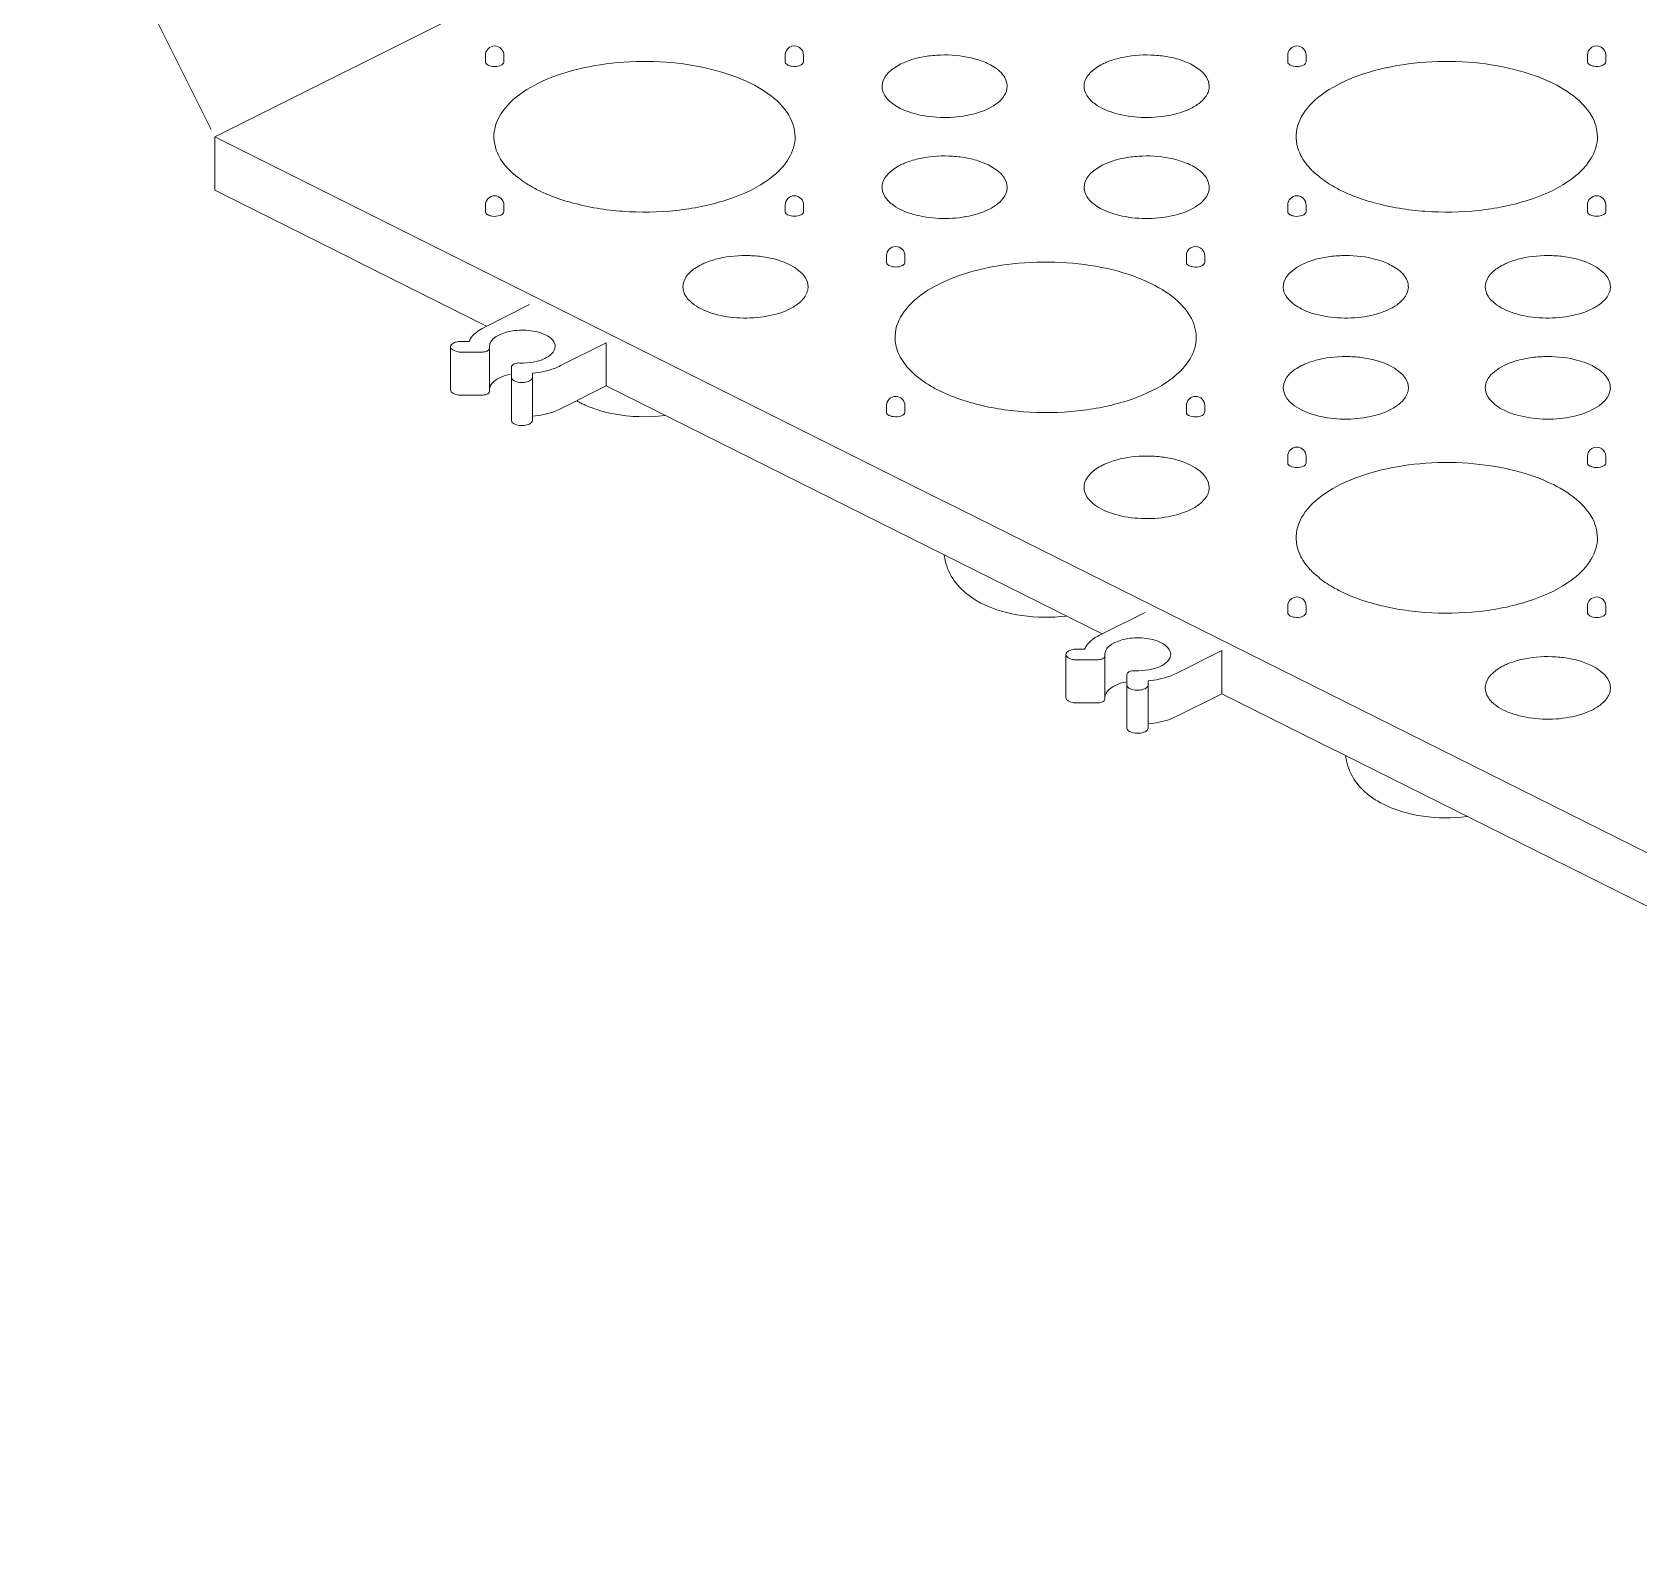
# Model space of a CAD drawing. Header units: millimetres. Extents: x 438 to 4638, y 478 to 3448.
# Drawn here: x 2770.9 to 2893.2, y 2399.2 to 2515.1 of the extents above; entities that cross this region are included whole.
import ezdxf

# ---------------------------------------------------------------- set-up
doc = ezdxf.new("R2010")
doc.units = ezdxf.units.MM

msp = doc.modelspace()

# ---------------------------------------------------------------- linework, layer by layer
at = {"lineweight": 5}
for p, q in [((2784.83, 2507.13), (3000.62, 2615.03)), ((2784.55, 2507.69), (2770.93, 2534.93)), ((2805.41, 2512.84), (2805.41, 2513.34)), ((2806.82, 2512.84), (2806.82, 2513.34)), ((2828.22, 2512.84), (2828.22, 2513.34)), ((2829.62, 2512.84), (2829.62, 2513.34)), ((2866.45, 2512.84), (2866.45, 2513.34)), ((2867.85, 2512.84), (2867.85, 2513.34)), ((2889.25, 2512.84), (2889.25, 2513.34)), ((2890.66, 2512.84), (2890.66, 2513.34)), ((2784.83, 2503.06), (2784.83, 2507.13)), ((3000.62, 2399.24), (2784.83, 2507.13)), ((2805.51, 2492.73), (2784.83, 2503.06)), ((2805.41, 2501.43), (2805.41, 2501.94)), ((2806.82, 2501.43), (2806.82, 2501.94)), ((2828.22, 2501.43), (2828.22, 2501.94)), ((2829.62, 2501.43), (2829.62, 2501.94)), ((2866.45, 2501.43), (2866.45, 2501.94)), ((2867.85, 2501.43), (2867.85, 2501.94)), ((2889.25, 2501.43), (2889.25, 2501.94)), ((2890.66, 2501.43), (2890.66, 2501.94)), ((2835.93, 2497.58), (2835.93, 2498.08)), ((2837.33, 2497.58), (2837.33, 2498.08)), ((2858.74, 2497.58), (2858.74, 2498.08)), ((2860.14, 2497.58), (2860.14, 2498.08)), ((2805.31, 2492.63), (2808.78, 2494.37)), ((2802.76, 2491.16), (2802.76, 2487.88)), ((2803.57, 2491.56), (2804.18, 2491.56)), ((2805.72, 2491.17), (2805.73, 2491.08)), ((2814.61, 2491.45), (2811.14, 2489.72)), ((2814.61, 2488.18), (2814.61, 2491.45)), ((2805.12, 2490.75), (2803.57, 2490.75)), ((2805.73, 2491.08), (2805.73, 2487.8)), ((2807.39, 2485.57), (2807.39, 2489.62)), ((2809, 2489.15), (2809, 2485.57)), ((2805.12, 2487.48), (2803.57, 2487.48)), ((2814.61, 2488.18), (2811.14, 2486.44)), ((2852.33, 2469.31), (2814.61, 2488.18)), ((2835.93, 2486.18), (2835.93, 2486.68)), ((2837.33, 2486.18), (2837.33, 2486.68)), ((2858.74, 2486.18), (2858.74, 2486.68)), ((2860.14, 2486.18), (2860.14, 2486.68)), ((2866.45, 2482.32), (2866.45, 2482.82)), ((2867.85, 2482.32), (2867.85, 2482.82)), ((2889.25, 2482.32), (2889.25, 2482.82)), ((2890.66, 2482.32), (2890.66, 2482.82)), ((2840.4, 2474.91), (2840.32, 2475.32)), ((2852.13, 2469.22), (2855.61, 2470.95)), ((2866.45, 2470.92), (2866.45, 2471.42)), ((2867.85, 2470.92), (2867.85, 2471.42)), ((2889.25, 2470.92), (2889.25, 2471.42)), ((2890.66, 2470.92), (2890.66, 2471.42)), ((2850.39, 2468.15), (2851, 2468.15)), ((2861.44, 2468.04), (2857.96, 2466.3)), ((2861.44, 2464.76), (2861.44, 2468.04)), ((2849.58, 2467.75), (2849.58, 2464.47)), ((2851.94, 2467.34), (2850.39, 2467.34)), ((2852.55, 2467.76), (2852.55, 2467.67)), ((2852.55, 2467.67), (2852.55, 2464.39)), ((2854.21, 2462.15), (2854.21, 2466.21)), ((2855.83, 2465.74), (2855.83, 2462.15)), ((2861.44, 2464.76), (2857.96, 2463.03)), ((2920.74, 2435.11), (2861.44, 2464.76)), ((2851.94, 2464.06), (2850.39, 2464.06)), ((2870.92, 2459.66), (2870.84, 2460.06))]:
    msp.add_line(p, q, dxfattribs=at)
for centre, radius, start, end in [((2806.12, 2513.34), 0.702, 0, 180), ((2828.92, 2513.34), 0.702, 61.6044, 180), ((2828.92, 2513.34), 0.702, 0, 59.7375), ((2867.15, 2513.34), 0.702, 0, 180), ((2889.95, 2513.34), 0.702, 61.6044, 180), ((2889.95, 2513.34), 0.702, 0, 59.7375), ((2836.79, 2510.98), 1.2, 179.9791, 189.9082), ((2843.91, 2510.98), 1.2, 359.9791, 9.9082), ((2812.05, 2509.42), 6.81, 227.8363, 232.082), ((2859.28, 2503.29), 1.2, 359.9791, 9.9082), ((2873.09, 2509.42), 6.81, 227.8363, 232.082), ((2806.12, 2501.94), 0.702, 0, 180), ((2814.92, 2514.12), 12.34, 243.5059, 247.9284), ((2828.92, 2501.94), 0.702, 0, 180), ((2852.16, 2503.29), 1.2, 179.9791, 189.9082), ((2867.15, 2501.94), 0.702, 0, 180), ((2875.95, 2514.12), 12.34, 243.5059, 247.9284), ((2889.95, 2501.94), 0.702, 0, 180), ((2836.63, 2498.08), 0.702, 0, 180), ((2859.44, 2498.08), 0.702, 61.6044, 180), ((2859.44, 2498.08), 0.702, 0, 59.7375), ((2867.31, 2495.72), 1.2, 179.9791, 189.9082), ((2874.42, 2495.72), 1.2, 359.9791, 9.9082), ((2842.57, 2494.16), 6.81, 227.8363, 232.082), ((2845.43, 2498.87), 12.34, 243.5059, 247.9284), ((2882.68, 2488.03), 1.2, 179.9791, 189.9082), ((2889.79, 2488.04), 1.2, 359.9791, 9.9082), ((2816.04, 2493.53), 7.46, 240.5551, 243.4586), ((2836.63, 2486.68), 0.702, 0, 180), ((2859.44, 2486.68), 0.702, 0, 180), ((2867.15, 2482.82), 0.702, 0, 180), ((2889.95, 2482.82), 0.702, 61.6044, 180), ((2889.95, 2482.82), 0.702, 0, 59.7375), ((2873.09, 2478.91), 6.81, 227.8363, 232.082), ((2867.15, 2471.42), 0.702, 0, 180), ((2875.95, 2483.61), 12.34, 243.5059, 247.9284), ((2889.95, 2471.42), 0.702, 0, 180)]:
    msp.add_arc(centre, radius, start, end, dxfattribs=at)
for points, knots in [([(2835.59, 2510.98), (2835.59, 2511.97), (2837.23, 2512.91), (2838.88, 2513.26), (2840.43, 2513.42), (2841.6, 2513.31), (2842.36, 2513.13)], [0, 0, 0, 0, 0.392375, 0.538072, 0.692789, 1, 1, 1, 1]), ([(2842.36, 2513.13), (2842.49, 2513.11), (2842.95, 2512.99), (2843.4, 2512.82), (2843.72, 2512.66)], [0, 0, 0, 0, 0.265295, 1, 1, 1, 1]), ([(2852.35, 2512.66), (2852.45, 2512.71), (2852.89, 2512.91), (2853.35, 2513.05), (2853.71, 2513.13)], [0, 0, 0, 0, 0.233733, 1, 1, 1, 1]), ([(2853.71, 2513.13), (2854.47, 2513.31), (2855.64, 2513.42), (2857.19, 2513.26), (2858.84, 2512.91), (2860.48, 2511.97), (2860.48, 2510.98)], [0, 0, 0, 0, 0.307211, 0.461928, 0.607625, 1, 1, 1, 1]), ([(2805.44, 2512.74), (2805.47, 2512.69), (2805.53, 2512.64), (2805.6, 2512.6), (2805.62, 2512.59)], [0, 0, 0, 0, 0.712516, 1, 1, 1, 1]), ([(2805.62, 2512.59), (2805.77, 2512.51), (2806.12, 2512.46), (2806.46, 2512.51), (2806.61, 2512.59)], [0, 0, 0, 0, 0.499885, 1, 1, 1, 1]), ([(2806.33, 2505.9), (2806.08, 2506.47), (2805.91, 2507.85), (2807.1, 2509.76), (2809.23, 2511.23), (2812.12, 2512.3), (2815.52, 2512.87), (2819.11, 2512.91), (2822.54, 2512.39), (2824.68, 2511.66), (2825.62, 2511.19)], [0, 0, 0, 0, 0.078775, 0.164918, 0.273604, 0.406369, 0.556496, 0.713298, 0.864779, 1, 1, 1, 1]), ([(2806.61, 2512.59), (2806.64, 2512.6), (2806.74, 2512.66), (2806.82, 2512.76), (2806.82, 2512.84)], [0, 0, 0, 0, 0.307677, 1, 1, 1, 1]), ([(2828.24, 2512.74), (2828.27, 2512.69), (2828.33, 2512.64), (2828.4, 2512.6), (2828.42, 2512.59)], [0, 0, 0, 0, 0.714475, 1, 1, 1, 1]), ([(2828.74, 2512.5), (2828.94, 2512.47), (2829.26, 2512.47), (2829.62, 2512.71), (2829.62, 2512.84)], [0, 0, 0, 0, 0.61016, 1, 1, 1, 1]), ([(2844.2, 2512.38), (2844.32, 2512.3), (2844.72, 2511.99), (2845.03, 2511.54), (2845.09, 2511.18)], [0, 0, 0, 0, 0.290409, 1, 1, 1, 1]), ([(2850.96, 2510.98), (2850.96, 2511.23), (2851.17, 2511.81), (2851.61, 2512.2), (2851.87, 2512.38)], [0, 0, 0, 0, 0.448376, 1, 1, 1, 1]), ([(2866.47, 2512.74), (2866.5, 2512.69), (2866.56, 2512.64), (2866.63, 2512.6), (2866.65, 2512.59)], [0, 0, 0, 0, 0.712516, 1, 1, 1, 1]), ([(2866.65, 2512.59), (2866.8, 2512.51), (2867.15, 2512.46), (2867.49, 2512.51), (2867.65, 2512.59)], [0, 0, 0, 0, 0.499885, 1, 1, 1, 1]), ([(2867.36, 2505.9), (2867.11, 2506.47), (2866.94, 2507.85), (2868.13, 2509.76), (2870.27, 2511.23), (2873.15, 2512.3), (2876.55, 2512.87), (2880.14, 2512.91), (2883.58, 2512.39), (2885.71, 2511.66), (2886.66, 2511.19)], [0, 0, 0, 0, 0.078775, 0.164918, 0.273604, 0.406369, 0.556496, 0.713298, 0.864779, 1, 1, 1, 1]), ([(2867.65, 2512.59), (2867.68, 2512.6), (2867.77, 2512.66), (2867.85, 2512.76), (2867.85, 2512.84)], [0, 0, 0, 0, 0.307677, 1, 1, 1, 1]), ([(2889.28, 2512.74), (2889.3, 2512.69), (2889.37, 2512.64), (2889.44, 2512.6), (2889.46, 2512.59)], [0, 0, 0, 0, 0.714475, 1, 1, 1, 1]), ([(2889.77, 2512.5), (2889.97, 2512.47), (2890.3, 2512.47), (2890.66, 2512.71), (2890.66, 2512.84)], [0, 0, 0, 0, 0.61016, 1, 1, 1, 1]), ([(2825.62, 2511.19), (2826.32, 2510.84), (2827.54, 2510.07), (2828.82, 2508.51), (2829.12, 2506.67), (2828.61, 2505.6), (2828.26, 2505.14)], [0, 0, 0, 0, 0.307753, 0.557418, 0.772592, 1, 1, 1, 1]), ([(2836.98, 2509.29), (2836.8, 2509.39), (2836.21, 2509.72), (2835.69, 2510.3), (2835.61, 2510.77)], [0, 0, 0, 0, 0.301911, 1, 1, 1, 1]), ([(2845.11, 2510.98), (2845.11, 2510.73), (2844.92, 2510.17), (2844.5, 2509.79), (2844.25, 2509.61)], [0, 0, 0, 0, 0.450829, 1, 1, 1, 1]), ([(2851.82, 2509.61), (2851.57, 2509.79), (2851.15, 2510.17), (2850.96, 2510.73), (2850.96, 2510.98)], [0, 0, 0, 0, 0.549171, 1, 1, 1, 1]), ([(2860.48, 2510.98), (2860.48, 2510.89), (2860.44, 2510.52), (2860.23, 2510.18), (2860.03, 2509.97)], [0, 0, 0, 0, 0.233438, 1, 1, 1, 1]), ([(2886.66, 2511.19), (2887.36, 2510.84), (2888.57, 2510.07), (2889.86, 2508.51), (2890.16, 2506.67), (2889.64, 2505.6), (2889.29, 2505.14)], [0, 0, 0, 0, 0.307753, 0.557418, 0.772592, 1, 1, 1, 1]), ([(2844.25, 2509.61), (2843.8, 2509.29), (2842.64, 2508.81), (2840.75, 2508.54), (2838.79, 2508.66), (2837.53, 2509.02), (2836.98, 2509.29)], [0, 0, 0, 0, 0.22187, 0.48602, 0.757803, 1, 1, 1, 1]), ([(2859.09, 2509.29), (2858.54, 2509.02), (2857.28, 2508.66), (2855.32, 2508.54), (2853.43, 2508.81), (2852.27, 2509.29), (2851.82, 2509.61)], [0, 0, 0, 0, 0.242197, 0.51398, 0.77813, 1, 1, 1, 1]), ([(2860.03, 2509.97), (2859.97, 2509.91), (2859.69, 2509.64), (2859.35, 2509.43), (2859.09, 2509.29)], [0, 0, 0, 0, 0.227969, 1, 1, 1, 1]), ([(2807.48, 2504.37), (2807.35, 2504.49), (2806.89, 2504.94), (2806.51, 2505.47), (2806.33, 2505.9)], [0, 0, 0, 0, 0.270676, 1, 1, 1, 1]), ([(2868.51, 2504.37), (2868.38, 2504.49), (2867.93, 2504.94), (2867.55, 2505.47), (2867.36, 2505.9)], [0, 0, 0, 0, 0.270676, 1, 1, 1, 1]), ([(2828.26, 2505.14), (2828.2, 2505.05), (2827.91, 2504.69), (2827.58, 2504.37), (2827.31, 2504.15)], [0, 0, 0, 0, 0.237015, 1, 1, 1, 1]), ([(2835.59, 2503.29), (2835.59, 2503.55), (2835.8, 2504.13), (2836.24, 2504.51), (2836.5, 2504.69)], [0, 0, 0, 0, 0.448376, 1, 1, 1, 1]), ([(2836.98, 2504.98), (2837.08, 2505.03), (2837.52, 2505.22), (2837.98, 2505.37), (2838.34, 2505.45)], [0, 0, 0, 0, 0.233733, 1, 1, 1, 1]), ([(2838.34, 2505.45), (2839.1, 2505.63), (2840.27, 2505.73), (2841.82, 2505.58), (2843.47, 2505.22), (2845.11, 2504.29), (2845.11, 2503.29)], [0, 0, 0, 0, 0.307211, 0.461928, 0.607625, 1, 1, 1, 1]), ([(2850.96, 2503.29), (2850.96, 2504.29), (2852.6, 2505.22), (2854.25, 2505.58), (2855.8, 2505.73), (2856.97, 2505.63), (2857.73, 2505.45)], [0, 0, 0, 0, 0.392375, 0.538072, 0.692789, 1, 1, 1, 1]), ([(2857.73, 2505.45), (2857.86, 2505.42), (2858.32, 2505.3), (2858.77, 2505.13), (2859.09, 2504.98)], [0, 0, 0, 0, 0.265295, 1, 1, 1, 1]), ([(2859.57, 2504.69), (2859.69, 2504.61), (2860.08, 2504.3), (2860.4, 2503.85), (2860.46, 2503.5)], [0, 0, 0, 0, 0.290409, 1, 1, 1, 1]), ([(2889.29, 2505.14), (2889.23, 2505.05), (2888.94, 2504.69), (2888.61, 2504.37), (2888.34, 2504.15)], [0, 0, 0, 0, 0.237015, 1, 1, 1, 1]), ([(2809.41, 2503.08), (2809.27, 2503.15), (2808.73, 2503.44), (2808.22, 2503.77), (2807.87, 2504.05)], [0, 0, 0, 0, 0.263158, 1, 1, 1, 1]), ([(2826.7, 2503.7), (2825.78, 2503.09), (2823.56, 2502.13), (2819.87, 2501.41), (2815.9, 2501.34), (2813.25, 2501.77), (2811.99, 2502.12)], [0, 0, 0, 0, 0.217513, 0.471777, 0.74107, 1, 1, 1, 1]), ([(2870.45, 2503.08), (2870.3, 2503.15), (2869.77, 2503.44), (2869.25, 2503.77), (2868.9, 2504.05)], [0, 0, 0, 0, 0.263158, 1, 1, 1, 1]), ([(2887.73, 2503.7), (2886.82, 2503.09), (2884.6, 2502.13), (2880.91, 2501.41), (2876.94, 2501.34), (2874.28, 2501.77), (2873.02, 2502.12)], [0, 0, 0, 0, 0.217513, 0.471777, 0.74107, 1, 1, 1, 1]), ([(2811.99, 2502.12), (2811.84, 2502.16), (2811.26, 2502.32), (2810.7, 2502.52), (2810.28, 2502.69)], [0, 0, 0, 0, 0.257593, 1, 1, 1, 1]), ([(2836.45, 2501.93), (2836.2, 2502.1), (2835.78, 2502.49), (2835.59, 2503.04), (2835.59, 2503.29)], [0, 0, 0, 0, 0.549171, 1, 1, 1, 1]), ([(2844.66, 2502.29), (2844.6, 2502.22), (2844.32, 2501.95), (2843.99, 2501.74), (2843.72, 2501.61)], [0, 0, 0, 0, 0.227969, 1, 1, 1, 1]), ([(2845.11, 2503.29), (2845.11, 2503.21), (2845.07, 2502.83), (2844.86, 2502.5), (2844.66, 2502.29)], [0, 0, 0, 0, 0.233438, 1, 1, 1, 1]), ([(2852.35, 2501.61), (2852.17, 2501.7), (2851.58, 2502.04), (2851.06, 2502.61), (2850.98, 2503.09)], [0, 0, 0, 0, 0.301911, 1, 1, 1, 1]), ([(2860.48, 2503.29), (2860.48, 2503.04), (2860.29, 2502.49), (2859.87, 2502.1), (2859.62, 2501.93)], [0, 0, 0, 0, 0.450829, 1, 1, 1, 1]), ([(2873.02, 2502.12), (2872.87, 2502.16), (2872.3, 2502.32), (2871.73, 2502.52), (2871.31, 2502.69)], [0, 0, 0, 0, 0.257593, 1, 1, 1, 1]), ([(2805.44, 2501.34), (2805.47, 2501.29), (2805.53, 2501.24), (2805.6, 2501.2), (2805.62, 2501.19)], [0, 0, 0, 0, 0.714475, 1, 1, 1, 1]), ([(2805.94, 2501.09), (2806.14, 2501.07), (2806.46, 2501.07), (2806.82, 2501.3), (2806.82, 2501.43)], [0, 0, 0, 0, 0.61016, 1, 1, 1, 1]), ([(2828.24, 2501.34), (2828.27, 2501.29), (2828.33, 2501.24), (2828.4, 2501.2), (2828.42, 2501.19)], [0, 0, 0, 0, 0.712516, 1, 1, 1, 1]), ([(2828.42, 2501.19), (2828.58, 2501.11), (2828.92, 2501.06), (2829.27, 2501.11), (2829.42, 2501.19)], [0, 0, 0, 0, 0.499885, 1, 1, 1, 1]), ([(2829.42, 2501.19), (2829.45, 2501.2), (2829.54, 2501.25), (2829.62, 2501.36), (2829.62, 2501.43)], [0, 0, 0, 0, 0.307677, 1, 1, 1, 1]), ([(2843.72, 2501.61), (2843.17, 2501.34), (2841.91, 2500.97), (2839.95, 2500.85), (2838.06, 2501.13), (2836.9, 2501.6), (2836.45, 2501.93)], [0, 0, 0, 0, 0.242197, 0.51398, 0.77813, 1, 1, 1, 1]), ([(2859.62, 2501.93), (2859.17, 2501.6), (2858.01, 2501.13), (2856.12, 2500.85), (2854.16, 2500.97), (2852.9, 2501.34), (2852.35, 2501.61)], [0, 0, 0, 0, 0.22187, 0.48602, 0.757803, 1, 1, 1, 1]), ([(2866.47, 2501.34), (2866.5, 2501.29), (2866.56, 2501.24), (2866.63, 2501.2), (2866.65, 2501.19)], [0, 0, 0, 0, 0.714475, 1, 1, 1, 1]), ([(2866.97, 2501.09), (2867.17, 2501.07), (2867.49, 2501.07), (2867.85, 2501.3), (2867.85, 2501.43)], [0, 0, 0, 0, 0.61016, 1, 1, 1, 1]), ([(2889.28, 2501.34), (2889.3, 2501.29), (2889.37, 2501.24), (2889.44, 2501.2), (2889.46, 2501.19)], [0, 0, 0, 0, 0.712516, 1, 1, 1, 1]), ([(2889.46, 2501.19), (2889.61, 2501.11), (2889.95, 2501.06), (2890.3, 2501.11), (2890.45, 2501.19)], [0, 0, 0, 0, 0.499885, 1, 1, 1, 1]), ([(2890.45, 2501.19), (2890.48, 2501.2), (2890.57, 2501.25), (2890.66, 2501.36), (2890.66, 2501.43)], [0, 0, 0, 0, 0.307677, 1, 1, 1, 1]), ([(2821.84, 2497.4), (2821.94, 2497.45), (2822.37, 2497.65), (2822.83, 2497.79), (2823.19, 2497.88)], [0, 0, 0, 0, 0.233733, 1, 1, 1, 1]), ([(2823.19, 2497.88), (2823.95, 2498.05), (2825.13, 2498.16), (2826.68, 2498), (2828.32, 2497.65), (2829.96, 2496.71), (2829.96, 2495.72)], [0, 0, 0, 0, 0.307211, 0.461928, 0.607625, 1, 1, 1, 1]), ([(2835.95, 2497.49), (2835.98, 2497.44), (2836.05, 2497.38), (2836.12, 2497.34), (2836.14, 2497.33)], [0, 0, 0, 0, 0.712516, 1, 1, 1, 1]), ([(2836.14, 2497.33), (2836.29, 2497.25), (2836.63, 2497.2), (2836.98, 2497.25), (2837.13, 2497.33)], [0, 0, 0, 0, 0.499885, 1, 1, 1, 1]), ([(2836.84, 2490.64), (2836.59, 2491.21), (2836.43, 2492.59), (2837.62, 2494.5), (2839.75, 2495.97), (2842.64, 2497.04), (2846.03, 2497.61), (2849.62, 2497.65), (2853.06, 2497.13), (2855.2, 2496.4), (2856.14, 2495.93)], [0, 0, 0, 0, 0.078775, 0.164918, 0.273604, 0.406369, 0.556496, 0.713298, 0.864779, 1, 1, 1, 1]), ([(2837.13, 2497.33), (2837.16, 2497.34), (2837.25, 2497.4), (2837.33, 2497.5), (2837.33, 2497.58)], [0, 0, 0, 0, 0.307677, 1, 1, 1, 1]), ([(2858.76, 2497.49), (2858.79, 2497.44), (2858.85, 2497.38), (2858.92, 2497.34), (2858.94, 2497.33)], [0, 0, 0, 0, 0.714475, 1, 1, 1, 1]), ([(2859.26, 2497.24), (2859.46, 2497.21), (2859.78, 2497.21), (2860.14, 2497.45), (2860.14, 2497.58)], [0, 0, 0, 0, 0.61016, 1, 1, 1, 1]), ([(2866.11, 2495.72), (2866.11, 2496.71), (2867.75, 2497.65), (2869.39, 2498), (2870.94, 2498.16), (2872.12, 2498.05), (2872.88, 2497.88)], [0, 0, 0, 0, 0.392375, 0.538072, 0.692789, 1, 1, 1, 1]), ([(2872.88, 2497.88), (2873, 2497.85), (2873.47, 2497.73), (2873.92, 2497.56), (2874.23, 2497.4)], [0, 0, 0, 0, 0.265295, 1, 1, 1, 1]), ([(2882.87, 2497.4), (2882.97, 2497.45), (2883.41, 2497.65), (2883.87, 2497.79), (2884.22, 2497.88)], [0, 0, 0, 0, 0.233733, 1, 1, 1, 1]), ([(2884.22, 2497.88), (2884.98, 2498.05), (2886.16, 2498.16), (2887.71, 2498), (2889.35, 2497.65), (2891, 2496.71), (2891, 2495.72)], [0, 0, 0, 0, 0.307211, 0.461928, 0.607625, 1, 1, 1, 1]), ([(2820.44, 2495.72), (2820.44, 2495.98), (2820.65, 2496.55), (2821.09, 2496.94), (2821.35, 2497.12)], [0, 0, 0, 0, 0.448376, 1, 1, 1, 1]), ([(2874.72, 2497.12), (2874.84, 2497.04), (2875.23, 2496.73), (2875.55, 2496.28), (2875.61, 2495.93)], [0, 0, 0, 0, 0.290409, 1, 1, 1, 1]), ([(2881.48, 2495.72), (2881.48, 2495.98), (2881.68, 2496.55), (2882.13, 2496.94), (2882.39, 2497.12)], [0, 0, 0, 0, 0.448376, 1, 1, 1, 1]), ([(2821.3, 2494.35), (2821.06, 2494.53), (2820.64, 2494.91), (2820.44, 2495.47), (2820.44, 2495.72)], [0, 0, 0, 0, 0.549171, 1, 1, 1, 1]), ([(2829.96, 2495.72), (2829.96, 2495.63), (2829.92, 2495.26), (2829.71, 2494.92), (2829.52, 2494.71)], [0, 0, 0, 0, 0.233438, 1, 1, 1, 1]), ([(2856.14, 2495.93), (2856.84, 2495.58), (2858.05, 2494.81), (2859.34, 2493.25), (2859.64, 2491.42), (2859.12, 2490.34), (2858.78, 2489.88)], [0, 0, 0, 0, 0.307753, 0.557418, 0.772592, 1, 1, 1, 1]), ([(2867.5, 2494.04), (2867.32, 2494.13), (2866.73, 2494.47), (2866.21, 2495.04), (2866.12, 2495.51)], [0, 0, 0, 0, 0.301911, 1, 1, 1, 1]), ([(2875.63, 2495.72), (2875.63, 2495.47), (2875.43, 2494.91), (2875.01, 2494.53), (2874.77, 2494.35)], [0, 0, 0, 0, 0.450829, 1, 1, 1, 1]), ([(2882.34, 2494.35), (2882.09, 2494.53), (2881.67, 2494.91), (2881.48, 2495.47), (2881.48, 2495.72)], [0, 0, 0, 0, 0.549171, 1, 1, 1, 1]), ([(2891, 2495.72), (2891, 2495.63), (2890.96, 2495.26), (2890.75, 2494.92), (2890.55, 2494.71)], [0, 0, 0, 0, 0.233438, 1, 1, 1, 1]), ([(2828.57, 2494.04), (2828.03, 2493.76), (2826.77, 2493.4), (2824.8, 2493.28), (2822.91, 2493.55), (2821.76, 2494.03), (2821.3, 2494.35)], [0, 0, 0, 0, 0.242197, 0.51398, 0.77813, 1, 1, 1, 1]), ([(2829.52, 2494.71), (2829.46, 2494.65), (2829.17, 2494.38), (2828.84, 2494.17), (2828.57, 2494.04)], [0, 0, 0, 0, 0.227969, 1, 1, 1, 1]), ([(2874.77, 2494.35), (2874.31, 2494.03), (2873.16, 2493.55), (2871.27, 2493.28), (2869.3, 2493.4), (2868.04, 2493.76), (2867.5, 2494.04)], [0, 0, 0, 0, 0.22187, 0.48602, 0.757803, 1, 1, 1, 1]), ([(2889.6, 2494.04), (2889.06, 2493.76), (2887.8, 2493.4), (2885.84, 2493.28), (2883.94, 2493.55), (2882.79, 2494.03), (2882.34, 2494.35)], [0, 0, 0, 0, 0.242197, 0.51398, 0.77813, 1, 1, 1, 1]), ([(2890.55, 2494.71), (2890.49, 2494.65), (2890.21, 2494.38), (2889.87, 2494.17), (2889.6, 2494.04)], [0, 0, 0, 0, 0.227969, 1, 1, 1, 1]), ([(2804.18, 2491.56), (2804.22, 2491.67), (2804.48, 2492.13), (2804.94, 2492.44), (2805.31, 2492.63)], [0, 0, 0, 0, 0.213131, 1, 1, 1, 1]), ([(2810.72, 2491.17), (2810.73, 2491.34), (2810.54, 2491.74), (2809.82, 2492.2), (2808.91, 2492.41), (2807.97, 2492.43), (2806.91, 2492.32), (2805.72, 2491.82), (2805.72, 2491.17)], [0, 0, 0, 0, 0.087331, 0.202137, 0.426876, 0.55121, 0.67288, 1, 1, 1, 1]), ([(2802.76, 2491.16), (2802.76, 2491.19), (2802.8, 2491.34), (2802.95, 2491.43), (2803.07, 2491.48)], [0, 0, 0, 0, 0.202107, 1, 1, 1, 1]), ([(2803.57, 2490.75), (2803.46, 2490.75), (2803.18, 2490.78), (2802.76, 2490.95), (2802.76, 2491.16)], [0, 0, 0, 0, 0.331912, 1, 1, 1, 1]), ([(2803.07, 2491.48), (2803.1, 2491.49), (2803.27, 2491.54), (2803.44, 2491.56), (2803.57, 2491.56)], [0, 0, 0, 0, 0.233492, 1, 1, 1, 1]), ([(2808.04, 2489.92), (2808.38, 2489.91), (2809.03, 2489.96), (2810.01, 2490.21), (2810.72, 2490.77), (2810.72, 2491.17)], [0, 0, 0, 0, 0.322717, 0.613279, 1, 1, 1, 1]), ([(2805.73, 2491.08), (2805.73, 2491.04), (2805.69, 2490.9), (2805.44, 2490.78), (2805.24, 2490.75), (2805.12, 2490.75)], [0, 0, 0, 0, 0.169623, 0.525081, 1, 1, 1, 1]), ([(2807.39, 2489.62), (2807.39, 2489.66), (2807.46, 2489.8), (2807.71, 2489.9), (2807.92, 2489.93), (2808.04, 2489.92)], [0, 0, 0, 0, 0.170164, 0.532253, 1, 1, 1, 1]), ([(2838, 2489.11), (2837.87, 2489.23), (2837.41, 2489.68), (2837.03, 2490.22), (2836.84, 2490.64)], [0, 0, 0, 0, 0.270676, 1, 1, 1, 1]), ([(2858.78, 2489.88), (2858.71, 2489.79), (2858.43, 2489.43), (2858.09, 2489.12), (2857.82, 2488.89)], [0, 0, 0, 0, 0.237015, 1, 1, 1, 1]), ([(2867.5, 2489.72), (2867.6, 2489.77), (2868.04, 2489.97), (2868.5, 2490.11), (2868.85, 2490.19)], [0, 0, 0, 0, 0.233733, 1, 1, 1, 1]), ([(2868.85, 2490.19), (2869.61, 2490.37), (2870.79, 2490.47), (2872.34, 2490.32), (2873.98, 2489.96), (2875.63, 2489.03), (2875.63, 2488.03)], [0, 0, 0, 0, 0.307211, 0.461928, 0.607625, 1, 1, 1, 1]), ([(2881.48, 2488.03), (2881.48, 2489.03), (2883.12, 2489.96), (2884.76, 2490.32), (2886.31, 2490.47), (2887.49, 2490.37), (2888.25, 2490.19)], [0, 0, 0, 0, 0.392375, 0.538072, 0.692789, 1, 1, 1, 1]), ([(2888.25, 2490.19), (2888.37, 2490.16), (2888.83, 2490.04), (2889.29, 2489.88), (2889.6, 2489.72)], [0, 0, 0, 0, 0.265295, 1, 1, 1, 1]), ([(2807.32, 2489.06), (2807.1, 2489.02), (2806.47, 2488.86), (2805.72, 2488.35), (2805.72, 2487.9)], [0, 0, 0, 0, 0.331082, 1, 1, 1, 1]), ([(2809, 2488.84), (2809, 2488.72), (2808.75, 2488.51), (2808.34, 2488.43), (2807.86, 2488.43), (2807.39, 2488.64), (2807.39, 2488.84)], [0, 0, 0, 0, 0.196386, 0.422921, 0.670262, 1, 1, 1, 1]), ([(2811.14, 2489.72), (2810.99, 2489.64), (2810.31, 2489.35), (2809.57, 2489.2), (2809, 2489.15)], [0, 0, 0, 0, 0.228073, 1, 1, 1, 1]), ([(2839.93, 2487.82), (2839.79, 2487.9), (2839.25, 2488.18), (2838.74, 2488.51), (2838.38, 2488.79)], [0, 0, 0, 0, 0.263158, 1, 1, 1, 1]), ([(2866.11, 2488.03), (2866.11, 2488.29), (2866.31, 2488.87), (2866.76, 2489.26), (2867.02, 2489.44)], [0, 0, 0, 0, 0.448376, 1, 1, 1, 1]), ([(2890.08, 2489.44), (2890.21, 2489.35), (2890.6, 2489.05), (2890.92, 2488.59), (2890.98, 2488.24)], [0, 0, 0, 0, 0.290409, 1, 1, 1, 1]), ([(2803.57, 2487.48), (2803.46, 2487.48), (2803.18, 2487.5), (2802.76, 2487.67), (2802.76, 2487.88)], [0, 0, 0, 0, 0.332406, 1, 1, 1, 1]), ([(2805.73, 2487.8), (2805.73, 2487.76), (2805.69, 2487.62), (2805.44, 2487.51), (2805.24, 2487.48), (2805.12, 2487.48)], [0, 0, 0, 0, 0.169623, 0.525081, 1, 1, 1, 1]), ([(2842.51, 2486.86), (2842.36, 2486.9), (2841.78, 2487.07), (2841.21, 2487.27), (2840.8, 2487.43)], [0, 0, 0, 0, 0.257593, 1, 1, 1, 1]), ([(2857.21, 2488.44), (2856.3, 2487.83), (2854.08, 2486.87), (2850.39, 2486.15), (2846.42, 2486.09), (2843.77, 2486.51), (2842.51, 2486.86)], [0, 0, 0, 0, 0.217513, 0.471777, 0.74107, 1, 1, 1, 1]), ([(2866.97, 2486.67), (2866.72, 2486.85), (2866.3, 2487.23), (2866.11, 2487.79), (2866.11, 2488.03)], [0, 0, 0, 0, 0.549171, 1, 1, 1, 1]), ([(2875.63, 2488.03), (2875.63, 2487.95), (2875.59, 2487.57), (2875.38, 2487.24), (2875.18, 2487.03)], [0, 0, 0, 0, 0.233438, 1, 1, 1, 1]), ([(2882.87, 2486.35), (2882.68, 2486.44), (2882.1, 2486.78), (2881.58, 2487.36), (2881.49, 2487.83)], [0, 0, 0, 0, 0.301911, 1, 1, 1, 1]), ([(2891, 2488.03), (2891, 2487.79), (2890.8, 2487.23), (2890.38, 2486.85), (2890.14, 2486.67)], [0, 0, 0, 0, 0.450829, 1, 1, 1, 1]), ([(2811.14, 2486.44), (2810.99, 2486.36), (2810.31, 2486.07), (2809.57, 2485.93), (2809, 2485.87)], [0, 0, 0, 0, 0.228073, 1, 1, 1, 1]), ([(2812.7, 2486.86), (2812.8, 2486.81), (2813.21, 2486.62), (2813.63, 2486.46), (2813.96, 2486.36)], [0, 0, 0, 0, 0.243548, 1, 1, 1, 1]), ([(2813.96, 2486.36), (2814.35, 2486.23), (2816.02, 2485.82), (2817.77, 2485.77), (2819.06, 2485.93)], [0, 0, 0, 0, 0.243389, 1, 1, 1, 1]), ([(2874.23, 2486.35), (2873.69, 2486.08), (2872.43, 2485.71), (2870.47, 2485.59), (2868.57, 2485.87), (2867.42, 2486.35), (2866.97, 2486.67)], [0, 0, 0, 0, 0.242197, 0.51398, 0.77813, 1, 1, 1, 1]), ([(2875.18, 2487.03), (2875.12, 2486.96), (2874.84, 2486.7), (2874.5, 2486.49), (2874.23, 2486.35)], [0, 0, 0, 0, 0.227969, 1, 1, 1, 1]), ([(2890.14, 2486.67), (2889.68, 2486.35), (2888.53, 2485.87), (2886.63, 2485.59), (2884.67, 2485.71), (2883.41, 2486.08), (2882.87, 2486.35)], [0, 0, 0, 0, 0.22187, 0.48602, 0.757803, 1, 1, 1, 1]), ([(2809, 2485.57), (2809, 2485.44), (2808.75, 2485.23), (2808.34, 2485.16), (2807.86, 2485.16), (2807.39, 2485.36), (2807.39, 2485.57)], [0, 0, 0, 0, 0.196387, 0.42297, 0.670307, 1, 1, 1, 1]), ([(2835.95, 2486.08), (2835.98, 2486.03), (2836.05, 2485.98), (2836.12, 2485.94), (2836.14, 2485.93)], [0, 0, 0, 0, 0.714475, 1, 1, 1, 1]), ([(2836.45, 2485.84), (2836.65, 2485.81), (2836.98, 2485.81), (2837.33, 2486.05), (2837.33, 2486.18)], [0, 0, 0, 0, 0.61016, 1, 1, 1, 1]), ([(2858.76, 2486.08), (2858.79, 2486.03), (2858.85, 2485.98), (2858.92, 2485.94), (2858.94, 2485.93)], [0, 0, 0, 0, 0.712516, 1, 1, 1, 1]), ([(2858.94, 2485.93), (2859.09, 2485.85), (2859.44, 2485.8), (2859.78, 2485.85), (2859.93, 2485.93)], [0, 0, 0, 0, 0.499885, 1, 1, 1, 1]), ([(2859.93, 2485.93), (2859.96, 2485.94), (2860.06, 2486), (2860.14, 2486.1), (2860.14, 2486.18)], [0, 0, 0, 0, 0.307677, 1, 1, 1, 1]), ([(2852.35, 2482.14), (2852.45, 2482.19), (2852.89, 2482.39), (2853.35, 2482.53), (2853.71, 2482.62)], [0, 0, 0, 0, 0.233733, 1, 1, 1, 1]), ([(2853.71, 2482.62), (2854.47, 2482.79), (2855.64, 2482.9), (2857.19, 2482.75), (2858.84, 2482.39), (2860.48, 2481.45), (2860.48, 2480.46)], [0, 0, 0, 0, 0.307211, 0.461928, 0.607625, 1, 1, 1, 1]), ([(2850.96, 2480.46), (2850.96, 2480.72), (2851.17, 2481.29), (2851.61, 2481.68), (2851.87, 2481.86)], [0, 0, 0, 0, 0.448376, 1, 1, 1, 1]), ([(2866.47, 2482.23), (2866.5, 2482.18), (2866.56, 2482.12), (2866.63, 2482.08), (2866.65, 2482.07)], [0, 0, 0, 0, 0.712516, 1, 1, 1, 1]), ([(2866.65, 2482.07), (2866.8, 2482), (2867.15, 2481.94), (2867.49, 2482), (2867.65, 2482.07)], [0, 0, 0, 0, 0.499885, 1, 1, 1, 1]), ([(2867.36, 2475.39), (2867.11, 2475.95), (2866.94, 2477.33), (2868.13, 2479.24), (2870.27, 2480.71), (2873.15, 2481.78), (2876.55, 2482.36), (2880.14, 2482.39), (2883.58, 2481.87), (2885.71, 2481.14), (2886.66, 2480.67)], [0, 0, 0, 0, 0.078775, 0.164918, 0.273604, 0.406369, 0.556496, 0.713298, 0.864779, 1, 1, 1, 1]), ([(2867.65, 2482.07), (2867.68, 2482.09), (2867.77, 2482.14), (2867.85, 2482.24), (2867.85, 2482.32)], [0, 0, 0, 0, 0.307677, 1, 1, 1, 1]), ([(2889.28, 2482.23), (2889.3, 2482.18), (2889.37, 2482.12), (2889.44, 2482.08), (2889.46, 2482.07)], [0, 0, 0, 0, 0.714475, 1, 1, 1, 1]), ([(2889.77, 2481.98), (2889.97, 2481.95), (2890.3, 2481.95), (2890.66, 2482.19), (2890.66, 2482.32)], [0, 0, 0, 0, 0.61016, 1, 1, 1, 1]), ([(2851.82, 2479.09), (2851.57, 2479.27), (2851.15, 2479.65), (2850.96, 2480.21), (2850.96, 2480.46)], [0, 0, 0, 0, 0.549171, 1, 1, 1, 1]), ([(2860.48, 2480.46), (2860.48, 2480.37), (2860.44, 2480), (2860.23, 2479.66), (2860.03, 2479.45)], [0, 0, 0, 0, 0.233438, 1, 1, 1, 1]), ([(2886.66, 2480.67), (2887.36, 2480.32), (2888.57, 2479.56), (2889.86, 2477.99), (2890.16, 2476.16), (2889.64, 2475.09), (2889.29, 2474.62)], [0, 0, 0, 0, 0.307753, 0.557418, 0.772592, 1, 1, 1, 1]), ([(2859.09, 2478.78), (2858.54, 2478.51), (2857.28, 2478.14), (2855.32, 2478.02), (2853.43, 2478.3), (2852.27, 2478.77), (2851.82, 2479.09)], [0, 0, 0, 0, 0.242197, 0.51398, 0.77813, 1, 1, 1, 1]), ([(2860.03, 2479.45), (2859.97, 2479.39), (2859.69, 2479.12), (2859.35, 2478.91), (2859.09, 2478.78)], [0, 0, 0, 0, 0.227969, 1, 1, 1, 1]), ([(2868.51, 2473.85), (2868.38, 2473.97), (2867.93, 2474.42), (2867.55, 2474.96), (2867.36, 2475.39)], [0, 0, 0, 0, 0.270676, 1, 1, 1, 1]), ([(2840.4, 2474.91), (2840.51, 2474.35), (2841, 2473.28), (2841.84, 2472.48), (2842.31, 2472.15)], [0, 0, 0, 0, 0.499592, 1, 1, 1, 1]), ([(2889.29, 2474.62), (2889.23, 2474.53), (2888.94, 2474.18), (2888.61, 2473.86), (2888.34, 2473.64)], [0, 0, 0, 0, 0.237015, 1, 1, 1, 1]), ([(2870.45, 2472.57), (2870.3, 2472.64), (2869.77, 2472.92), (2869.25, 2473.25), (2868.9, 2473.53)], [0, 0, 0, 0, 0.263158, 1, 1, 1, 1]), ([(2887.73, 2473.19), (2886.82, 2472.58), (2884.6, 2471.61), (2880.91, 2470.89), (2876.94, 2470.83), (2874.28, 2471.25), (2873.02, 2471.6)], [0, 0, 0, 0, 0.217513, 0.471777, 0.74107, 1, 1, 1, 1]), ([(2843.22, 2471.6), (2844.16, 2471.14), (2846.28, 2470.55), (2848.47, 2470.53), (2849.58, 2470.67)], [0, 0, 0, 0, 0.484563, 1, 1, 1, 1]), ([(2873.02, 2471.6), (2872.87, 2471.64), (2872.3, 2471.81), (2871.73, 2472.01), (2871.31, 2472.17)], [0, 0, 0, 0, 0.257593, 1, 1, 1, 1]), ([(2866.47, 2470.83), (2866.5, 2470.78), (2866.56, 2470.72), (2866.63, 2470.68), (2866.65, 2470.67)], [0, 0, 0, 0, 0.714475, 1, 1, 1, 1]), ([(2866.97, 2470.58), (2867.17, 2470.55), (2867.49, 2470.55), (2867.85, 2470.79), (2867.85, 2470.92)], [0, 0, 0, 0, 0.61016, 1, 1, 1, 1]), ([(2889.28, 2470.83), (2889.3, 2470.78), (2889.37, 2470.72), (2889.44, 2470.68), (2889.46, 2470.67)], [0, 0, 0, 0, 0.712516, 1, 1, 1, 1]), ([(2889.46, 2470.67), (2889.61, 2470.59), (2889.95, 2470.54), (2890.3, 2470.59), (2890.45, 2470.67)], [0, 0, 0, 0, 0.499885, 1, 1, 1, 1]), ([(2890.45, 2470.67), (2890.48, 2470.68), (2890.57, 2470.74), (2890.66, 2470.84), (2890.66, 2470.92)], [0, 0, 0, 0, 0.307677, 1, 1, 1, 1]), ([(2851, 2468.15), (2851.04, 2468.25), (2851.3, 2468.72), (2851.77, 2469.03), (2852.13, 2469.22)], [0, 0, 0, 0, 0.213131, 1, 1, 1, 1]), ([(2849.58, 2467.75), (2849.58, 2467.78), (2849.62, 2467.93), (2849.78, 2468.02), (2849.89, 2468.06)], [0, 0, 0, 0, 0.202107, 1, 1, 1, 1]), ([(2849.89, 2468.06), (2849.93, 2468.08), (2850.09, 2468.13), (2850.26, 2468.15), (2850.39, 2468.15)], [0, 0, 0, 0, 0.233492, 1, 1, 1, 1]), ([(2857.55, 2467.76), (2857.55, 2467.93), (2857.36, 2468.32), (2856.64, 2468.79), (2855.74, 2469), (2854.8, 2469.02), (2853.74, 2468.9), (2852.55, 2468.4), (2852.55, 2467.76)], [0, 0, 0, 0, 0.087331, 0.202137, 0.426876, 0.55121, 0.67288, 1, 1, 1, 1]), ([(2850.39, 2467.34), (2850.29, 2467.34), (2850, 2467.36), (2849.58, 2467.54), (2849.58, 2467.75)], [0, 0, 0, 0, 0.331912, 1, 1, 1, 1]), ([(2852.55, 2467.67), (2852.56, 2467.63), (2852.51, 2467.49), (2852.27, 2467.37), (2852.06, 2467.34), (2851.94, 2467.34)], [0, 0, 0, 0, 0.169623, 0.525081, 1, 1, 1, 1]), ([(2854.87, 2466.51), (2855.2, 2466.5), (2855.86, 2466.55), (2856.84, 2466.79), (2857.55, 2467.35), (2857.55, 2467.76)], [0, 0, 0, 0, 0.322717, 0.613279, 1, 1, 1, 1]), ([(2882.87, 2466.89), (2882.97, 2466.94), (2883.41, 2467.13), (2883.87, 2467.28), (2884.22, 2467.36)], [0, 0, 0, 0, 0.233733, 1, 1, 1, 1]), ([(2884.22, 2467.36), (2884.98, 2467.54), (2886.16, 2467.64), (2887.71, 2467.49), (2889.35, 2467.13), (2891, 2466.2), (2891, 2465.2)], [0, 0, 0, 0, 0.307211, 0.461928, 0.607625, 1, 1, 1, 1]), ([(2854.14, 2465.65), (2853.92, 2465.61), (2853.3, 2465.45), (2852.55, 2464.94), (2852.55, 2464.48)], [0, 0, 0, 0, 0.331082, 1, 1, 1, 1]), ([(2854.21, 2466.21), (2854.21, 2466.25), (2854.28, 2466.39), (2854.53, 2466.49), (2854.75, 2466.52), (2854.87, 2466.51)], [0, 0, 0, 0, 0.170164, 0.532253, 1, 1, 1, 1]), ([(2855.83, 2465.43), (2855.83, 2465.31), (2855.58, 2465.09), (2855.16, 2465.02), (2854.69, 2465.02), (2854.21, 2465.22), (2854.21, 2465.43)], [0, 0, 0, 0, 0.196386, 0.422921, 0.670262, 1, 1, 1, 1]), ([(2857.96, 2466.3), (2857.81, 2466.23), (2857.13, 2465.94), (2856.4, 2465.79), (2855.83, 2465.74)], [0, 0, 0, 0, 0.228073, 1, 1, 1, 1]), ([(2881.48, 2465.2), (2881.48, 2465.46), (2881.68, 2466.04), (2882.13, 2466.42), (2882.39, 2466.6)], [0, 0, 0, 0, 0.448376, 1, 1, 1, 1]), ([(2850.39, 2464.06), (2850.29, 2464.06), (2850, 2464.09), (2849.58, 2464.26), (2849.58, 2464.47)], [0, 0, 0, 0, 0.332406, 1, 1, 1, 1]), ([(2852.55, 2464.39), (2852.56, 2464.35), (2852.51, 2464.21), (2852.27, 2464.09), (2852.06, 2464.06), (2851.94, 2464.06)], [0, 0, 0, 0, 0.169623, 0.525081, 1, 1, 1, 1]), ([(2882.34, 2463.84), (2882.09, 2464.01), (2881.67, 2464.4), (2881.48, 2464.95), (2881.48, 2465.2)], [0, 0, 0, 0, 0.549171, 1, 1, 1, 1]), ([(2891, 2465.2), (2891, 2465.12), (2890.96, 2464.74), (2890.75, 2464.4), (2890.55, 2464.2)], [0, 0, 0, 0, 0.233438, 1, 1, 1, 1]), ([(2857.96, 2463.03), (2857.81, 2462.95), (2857.13, 2462.66), (2856.4, 2462.51), (2855.83, 2462.46)], [0, 0, 0, 0, 0.228073, 1, 1, 1, 1]), ([(2889.6, 2463.52), (2889.06, 2463.25), (2887.8, 2462.88), (2885.84, 2462.76), (2883.94, 2463.04), (2882.79, 2463.51), (2882.34, 2463.84)], [0, 0, 0, 0, 0.242197, 0.51398, 0.77813, 1, 1, 1, 1]), ([(2890.55, 2464.2), (2890.49, 2464.13), (2890.21, 2463.86), (2889.87, 2463.65), (2889.6, 2463.52)], [0, 0, 0, 0, 0.227969, 1, 1, 1, 1]), ([(2855.83, 2462.15), (2855.83, 2462.03), (2855.58, 2461.82), (2855.16, 2461.74), (2854.69, 2461.74), (2854.21, 2461.95), (2854.21, 2462.15)], [0, 0, 0, 0, 0.196387, 0.42297, 0.670307, 1, 1, 1, 1]), ([(2870.92, 2459.66), (2871.03, 2459.1), (2871.52, 2458.02), (2872.36, 2457.22), (2872.83, 2456.89)], [0, 0, 0, 0, 0.499592, 1, 1, 1, 1]), ([(2873.74, 2456.35), (2874.67, 2455.88), (2876.8, 2455.29), (2878.99, 2455.28), (2880.09, 2455.41)], [0, 0, 0, 0, 0.484563, 1, 1, 1, 1])]:
    msp.add_open_spline(points, degree=3, knots=knots, dxfattribs=at)
for points in [[(2805.41, 2512.84), (2805.41, 2512.8), (2805.42, 2512.77), (2805.44, 2512.74)], [(2828.22, 2512.84), (2828.22, 2512.8), (2828.23, 2512.77), (2828.24, 2512.74)], [(2828.42, 2512.59), (2828.52, 2512.54), (2828.63, 2512.51), (2828.74, 2512.5)], [(2843.72, 2512.66), (2843.88, 2512.58), (2844.05, 2512.48), (2844.2, 2512.38)], [(2851.87, 2512.38), (2852.02, 2512.48), (2852.19, 2512.58), (2852.35, 2512.66)], [(2866.45, 2512.84), (2866.45, 2512.8), (2866.46, 2512.77), (2866.47, 2512.74)], [(2889.25, 2512.84), (2889.25, 2512.8), (2889.26, 2512.77), (2889.28, 2512.74)], [(2889.46, 2512.59), (2889.55, 2512.54), (2889.66, 2512.51), (2889.77, 2512.5)], [(2836.5, 2504.69), (2836.66, 2504.8), (2836.82, 2504.89), (2836.98, 2504.98)], [(2859.09, 2504.98), (2859.25, 2504.89), (2859.41, 2504.8), (2859.57, 2504.69)], [(2827.31, 2504.15), (2827.11, 2503.99), (2826.91, 2503.84), (2826.7, 2503.7)], [(2888.34, 2504.15), (2888.14, 2503.99), (2887.94, 2503.84), (2887.73, 2503.7)], [(2805.41, 2501.43), (2805.41, 2501.4), (2805.42, 2501.37), (2805.44, 2501.34)], [(2805.62, 2501.19), (2805.72, 2501.14), (2805.83, 2501.11), (2805.94, 2501.09)], [(2828.22, 2501.43), (2828.22, 2501.4), (2828.23, 2501.37), (2828.24, 2501.34)], [(2866.45, 2501.43), (2866.45, 2501.4), (2866.46, 2501.37), (2866.47, 2501.34)], [(2866.65, 2501.19), (2866.75, 2501.14), (2866.86, 2501.11), (2866.97, 2501.09)], [(2889.25, 2501.43), (2889.25, 2501.4), (2889.26, 2501.37), (2889.28, 2501.34)], [(2821.35, 2497.12), (2821.51, 2497.22), (2821.67, 2497.32), (2821.84, 2497.4)], [(2835.93, 2497.58), (2835.93, 2497.55), (2835.94, 2497.51), (2835.95, 2497.49)], [(2858.74, 2497.58), (2858.74, 2497.55), (2858.74, 2497.51), (2858.76, 2497.49)], [(2858.94, 2497.33), (2859.04, 2497.28), (2859.15, 2497.25), (2859.26, 2497.24)], [(2874.23, 2497.4), (2874.4, 2497.32), (2874.56, 2497.23), (2874.72, 2497.12)], [(2882.39, 2497.12), (2882.54, 2497.23), (2882.7, 2497.32), (2882.87, 2497.4)], [(2857.82, 2488.89), (2857.63, 2488.73), (2857.42, 2488.58), (2857.21, 2488.44)], [(2867.02, 2489.44), (2867.17, 2489.54), (2867.33, 2489.63), (2867.5, 2489.72)], [(2889.6, 2489.72), (2889.77, 2489.63), (2889.93, 2489.54), (2890.08, 2489.44)], [(2835.93, 2486.18), (2835.93, 2486.14), (2835.94, 2486.11), (2835.95, 2486.08)], [(2836.14, 2485.93), (2836.23, 2485.88), (2836.34, 2485.85), (2836.45, 2485.84)], [(2858.74, 2486.18), (2858.74, 2486.14), (2858.74, 2486.11), (2858.76, 2486.08)], [(2851.87, 2481.86), (2852.02, 2481.97), (2852.19, 2482.06), (2852.35, 2482.14)], [(2866.45, 2482.32), (2866.45, 2482.29), (2866.46, 2482.26), (2866.47, 2482.23)], [(2889.25, 2482.32), (2889.25, 2482.29), (2889.26, 2482.26), (2889.28, 2482.23)], [(2889.46, 2482.07), (2889.55, 2482.02), (2889.66, 2482), (2889.77, 2481.98)], [(2888.34, 2473.64), (2888.14, 2473.48), (2887.94, 2473.33), (2887.73, 2473.19)], [(2842.31, 2472.15), (2842.6, 2471.94), (2842.9, 2471.76), (2843.22, 2471.6)], [(2866.45, 2470.92), (2866.45, 2470.89), (2866.46, 2470.85), (2866.47, 2470.83)], [(2866.65, 2470.67), (2866.75, 2470.62), (2866.86, 2470.59), (2866.97, 2470.58)], [(2889.25, 2470.92), (2889.25, 2470.89), (2889.26, 2470.85), (2889.28, 2470.83)], [(2882.39, 2466.6), (2882.54, 2466.71), (2882.7, 2466.8), (2882.87, 2466.89)], [(2872.83, 2456.89), (2873.11, 2456.69), (2873.42, 2456.5), (2873.74, 2456.35)]]:
    msp.add_open_spline(points, degree=3, dxfattribs=at)

doc.saveas('drawing.dxf')
